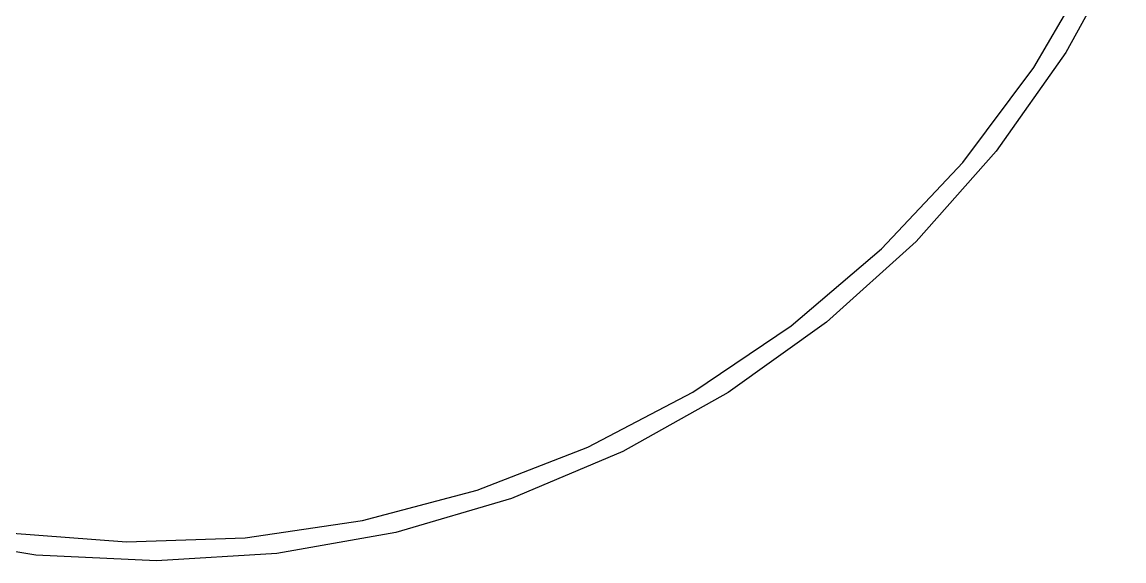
# Model space of a CAD drawing. Extents: x 106.7 to 203.6, y -115.7 to -57.1.
# Drawn here: x 121.69 to 134.75, y -101.72 to -95.33 of the extents above; entities that cross this region are included whole.
import ezdxf

# ---------------------------------------------------------------- set-up
doc = ezdxf.new("R2010")
doc.units = 0
doc.header["$MEASUREMENT"] = 0
doc.layers.add('BLACK', color=7, linetype='CONTINUOUS')

msp = doc.modelspace()

# ---------------------------------------------------------------- linework, layer by layer
at = {"layer": 'BLACK', "linetype": 'CONTINUOUS'}
for p, q in [((134.753, -94.44), (134.063, -95.6944)), ((133.683, -95.8718), (134.395, -94.6587)), ((134.063, -95.6944), (133.238, -96.8641)), ((132.841, -96.9981), (133.683, -95.8718)), ((133.238, -96.8641), (132.288, -97.9345)), ((131.878, -98.0234), (132.841, -96.9981)), ((132.288, -97.9345), (131.224, -98.8924)), ((130.807, -98.935), (131.878, -98.0234)), ((131.224, -98.8924), (130.06, -99.7256)), ((129.641, -99.7215), (130.807, -98.935)), ((128.394, -100.373), (129.641, -99.7215)), ((130.06, -99.7256), (128.811, -100.424)), ((127.083, -100.882), (128.394, -100.373)), ((128.811, -100.424), (127.491, -100.979)), ((125.723, -101.241), (127.083, -100.882)), ((127.491, -100.979), (126.118, -101.383)), ((124.332, -101.447), (125.723, -101.241)), ((121.524, -101.388), (122.926, -101.496)), ((126.118, -101.383), (124.708, -101.631)), ((121.85, -101.651), (120.437, -101.423)), ((122.926, -101.496), (124.332, -101.447)), ((123.28, -101.721), (121.85, -101.651)), ((124.708, -101.631), (123.28, -101.721))]:
    msp.add_line(p, q, dxfattribs=at)

doc.saveas('drawing.dxf')
